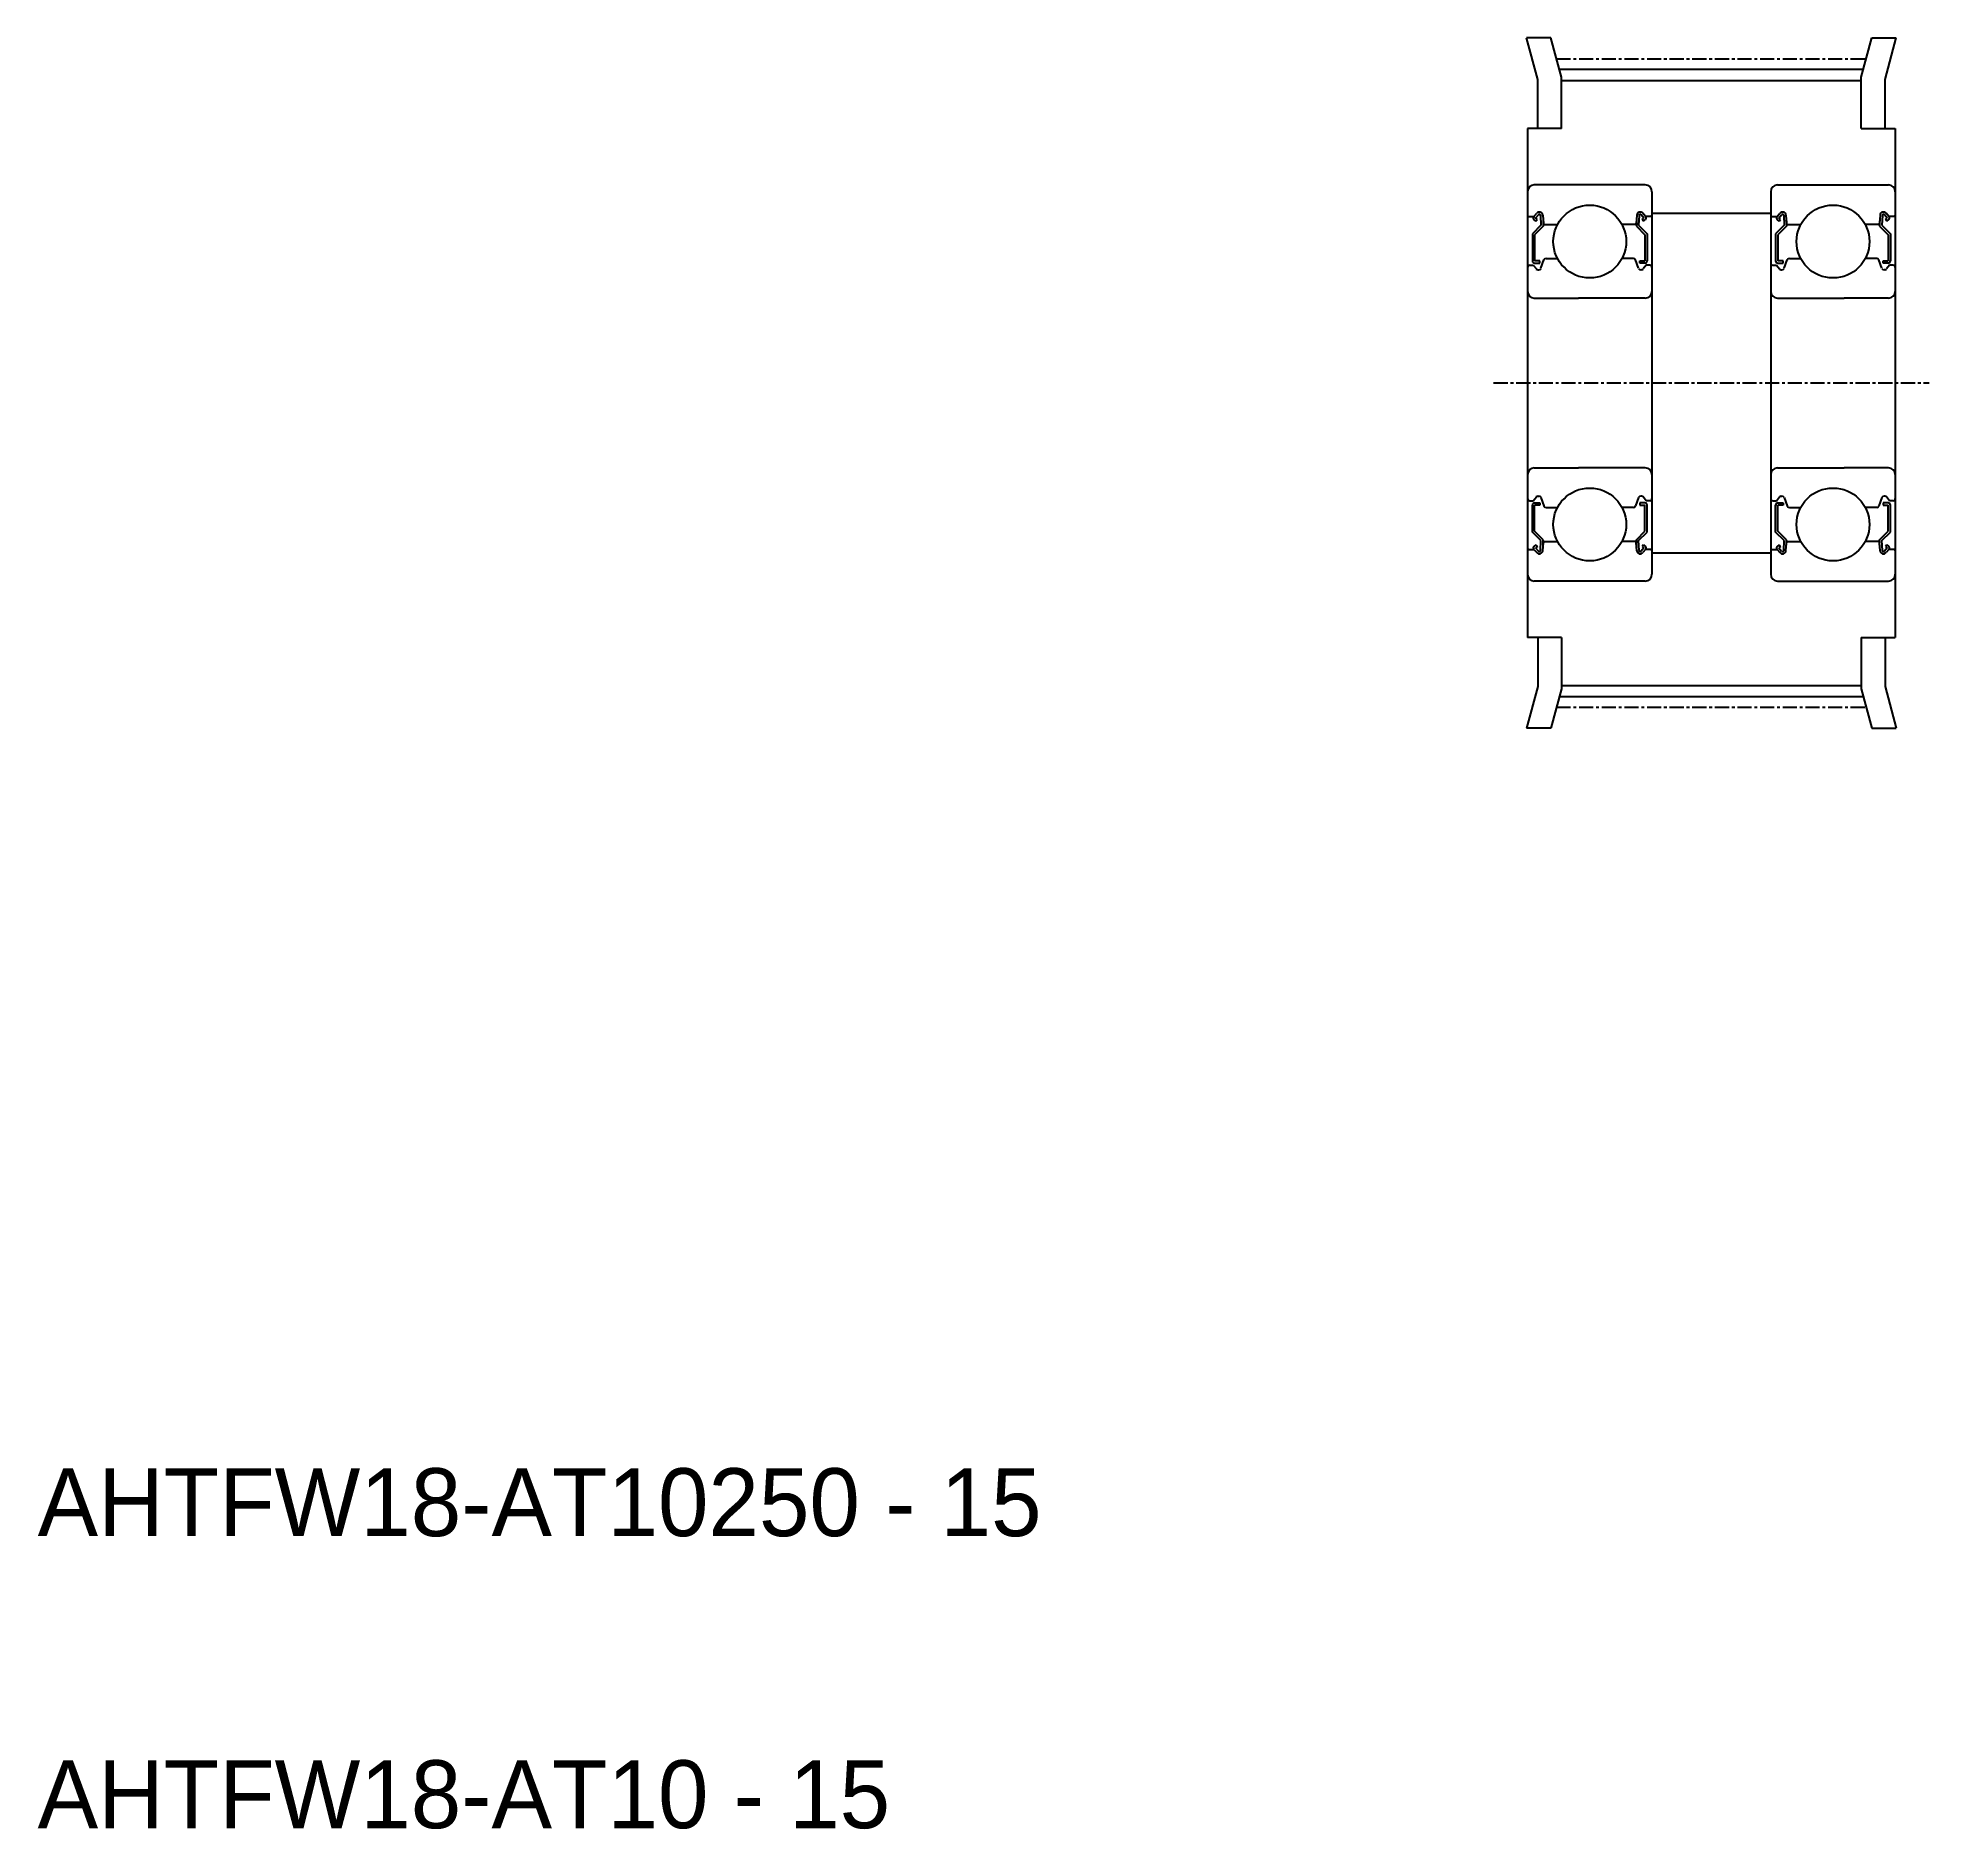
# Model space of a CAD drawing. Extents: x -286 to -119, y -76 to 82.
import ezdxf

# ---------------------------------------------------------------- set-up
doc = ezdxf.new("R2010")
doc.units = 0
doc.header["$MEASUREMENT"] = 0
doc.linetypes.add('CENTER', pattern=[2, 1.25, -0.25, 0.25, -0.25])
doc.layers.get('0').update_dxf_attribs({"linetype": 'CONTINUOUS'})
doc.layers.add('CENTER', color=1, linetype='CENTER')

msp = doc.modelspace()

# ---------------------------------------------------------------- linework, layer by layer
at = {"color": 7, "linetype": 'Continuous'}
for p, q in [((-153.4, 78.73), (-154.39, 82.41)), ((-152.23, 82.41), (-154.39, 82.41)), ((-151.3, 78.94), (-152.23, 82.41)), ((-124.8, 78.94), (-123.87, 82.41)), ((-123.87, 82.41), (-121.71, 82.41)), ((-122.7, 78.73), (-121.71, 82.41)), ((-153.4, 74.41), (-153.4, 78.73)), ((-151.3, 74.41), (-151.3, 78.94)), ((-124.8, 74.41), (-124.8, 78.94)), ((-122.7, 74.41), (-122.7, 78.73)), ((-154.3, 74.41), (-154.3, 29.41)), ((-121.8, 74.41), (-121.8, 29.41)), ((-153.4, 29.41), (-153.4, 25.1)), ((-151.3, 29.41), (-151.3, 24.89)), ((-124.8, 29.41), (-124.8, 24.89)), ((-122.7, 29.41), (-122.7, 25.1)), ((-153.4, 25.1), (-154.39, 21.41)), ((-122.7, 25.1), (-121.71, 21.41)), ((-151.3, 24.89), (-152.23, 21.41)), ((-124.8, 24.89), (-123.87, 21.41)), ((-152.23, 21.41), (-154.39, 21.41)), ((-123.87, 21.41), (-121.71, 21.41))]:
    msp.add_line(p, q, dxfattribs=at)
for p, q in [((-151.49, 79.64), (-124.61, 79.64)), ((-151.3, 78.64), (-124.8, 78.64)), ((-151.3, 74.41), (-154.3, 74.41)), ((-124.8, 74.41), (-121.8, 74.41)), ((-149.8, 69.41), (-153.7, 69.41)), ((-143.9, 69.41), (-149.8, 69.41)), ((-143.3, 68.81), (-143.3, 35.01)), ((-132.8, 68.81), (-132.8, 35.01)), ((-132.2, 69.41), (-126.3, 69.41)), ((-126.3, 69.41), (-122.4, 69.41)), ((-153.74, 66.61), (-153.49, 66.91)), ((-143.86, 66.61), (-144.11, 66.91)), ((-143.3, 66.91), (-132.8, 66.91)), ((-132.24, 66.61), (-131.99, 66.91)), ((-122.36, 66.61), (-122.61, 66.91)), ((-154.2, 66.61), (-153.74, 66.61)), ((-153.12, 65.85), (-153.87, 65.1)), ((-153.56, 66.2), (-153.72, 66.33)), ((-152.92, 65.76), (-153.67, 65.01)), ((-153.59, 66.48), (-153.34, 66.78)), ((-153.43, 66.36), (-153.59, 66.48)), ((-153.56, 66.2), (-153.43, 66.36)), ((-153.16, 66.72), (-153.12, 65.85)), ((-152.96, 66.74), (-152.9, 66.01)), ((-152.92, 66.23), (-152.92, 65.76)), ((-152.8, 65.91), (-151.65, 65.91)), ((-144.8, 65.91), (-145.95, 65.91)), ((-144.64, 66.74), (-144.7, 66.01)), ((-144.68, 66.23), (-144.68, 65.76)), ((-144.68, 65.76), (-143.93, 65.01)), ((-144.44, 66.72), (-144.48, 65.85)), ((-144.48, 65.85), (-143.73, 65.1)), ((-144.01, 66.48), (-144.26, 66.78)), ((-144.17, 66.36), (-144.01, 66.48)), ((-144.04, 66.2), (-144.17, 66.36)), ((-144.04, 66.2), (-143.89, 66.33)), ((-143.4, 66.61), (-143.86, 66.61)), ((-132.7, 66.61), (-132.24, 66.61)), ((-131.62, 65.85), (-132.37, 65.1)), ((-132.06, 66.2), (-132.22, 66.33)), ((-131.42, 65.76), (-132.17, 65.01)), ((-132.09, 66.48), (-131.84, 66.78)), ((-131.93, 66.36), (-132.09, 66.48)), ((-132.06, 66.2), (-131.93, 66.36)), ((-131.66, 66.72), (-131.62, 65.85)), ((-131.46, 66.74), (-131.4, 66.01)), ((-131.42, 66.23), (-131.42, 65.76)), ((-131.3, 65.91), (-130.15, 65.91)), ((-123.3, 65.91), (-124.45, 65.91)), ((-123.14, 66.74), (-123.2, 66.01)), ((-123.18, 66.23), (-123.18, 65.76)), ((-123.18, 65.76), (-122.43, 65.01)), ((-122.94, 66.72), (-122.98, 65.85)), ((-122.98, 65.85), (-122.23, 65.1)), ((-122.51, 66.48), (-122.76, 66.78)), ((-122.67, 66.36), (-122.51, 66.48)), ((-122.54, 66.2), (-122.67, 66.36)), ((-122.54, 66.2), (-122.39, 66.33)), ((-121.9, 66.61), (-122.36, 66.61)), ((-153.87, 65.1), (-153.87, 62.71)), ((-153.67, 65.01), (-153.67, 62.71)), ((-143.93, 65.01), (-143.93, 62.71)), ((-143.73, 65.1), (-143.73, 62.71)), ((-132.37, 65.1), (-132.37, 62.71)), ((-132.17, 65.01), (-132.17, 62.71)), ((-122.43, 65.01), (-122.43, 62.71)), ((-122.23, 65.1), (-122.23, 62.71)), ((-154.1, 62.31), (-153.8, 62.31)), ((-153.8, 62.31), (-153.52, 61.99)), ((-153.22, 62.71), (-153.67, 62.71)), ((-153.67, 62.51), (-153.22, 62.51)), ((-153.37, 61.91), (-153.31, 61.91)), ((-153.22, 62.51), (-153.22, 62.71)), ((-153.12, 62.05), (-152.85, 62.78)), ((-152.66, 62.91), (-151.65, 62.91)), ((-144.94, 62.91), (-145.95, 62.91)), ((-144.48, 62.05), (-144.75, 62.78)), ((-144.38, 62.51), (-144.38, 62.71)), ((-144.38, 62.71), (-143.93, 62.71)), ((-143.93, 62.51), (-144.38, 62.51)), ((-144.23, 61.91), (-144.29, 61.91)), ((-143.8, 62.31), (-144.08, 61.99)), ((-143.5, 62.31), (-143.8, 62.31)), ((-132.6, 62.31), (-132.3, 62.31)), ((-132.3, 62.31), (-132.02, 61.99)), ((-131.72, 62.71), (-132.17, 62.71)), ((-132.17, 62.51), (-131.72, 62.51)), ((-131.87, 61.91), (-131.81, 61.91)), ((-131.72, 62.51), (-131.72, 62.71)), ((-131.62, 62.05), (-131.35, 62.78)), ((-131.16, 62.91), (-130.15, 62.91)), ((-123.44, 62.91), (-124.45, 62.91)), ((-122.98, 62.05), (-123.25, 62.78)), ((-122.88, 62.71), (-122.43, 62.71)), ((-122.88, 62.51), (-122.88, 62.71)), ((-122.43, 62.51), (-122.88, 62.51)), ((-122.73, 61.91), (-122.79, 61.91)), ((-122.3, 62.31), (-122.58, 61.99)), ((-122, 62.31), (-122.3, 62.31)), ((-153.7, 59.41), (-149.8, 59.41)), ((-143.9, 59.41), (-149.8, 59.41)), ((-132.2, 59.41), (-126.3, 59.41)), ((-122.4, 59.41), (-126.3, 59.41)), ((-153.7, 44.41), (-149.8, 44.41)), ((-143.9, 44.41), (-149.8, 44.41)), ((-132.2, 44.41), (-126.3, 44.41)), ((-122.4, 44.41), (-126.3, 44.41)), ((-153.8, 41.51), (-153.52, 41.84)), ((-153.37, 41.91), (-153.31, 41.91)), ((-144.23, 41.91), (-144.29, 41.91)), ((-143.8, 41.51), (-144.08, 41.84)), ((-132.3, 41.51), (-132.02, 41.84)), ((-131.87, 41.91), (-131.81, 41.91)), ((-122.73, 41.91), (-122.79, 41.91)), ((-122.3, 41.51), (-122.58, 41.84)), ((-154.1, 41.51), (-153.8, 41.51)), ((-153.87, 38.73), (-153.87, 41.11)), ((-153.67, 41.31), (-153.22, 41.31)), ((-153.67, 38.81), (-153.67, 41.11)), ((-153.22, 41.11), (-153.67, 41.11)), ((-153.22, 41.31), (-153.22, 41.11)), ((-153.12, 41.78), (-152.85, 41.05)), ((-152.66, 40.91), (-151.65, 40.91)), ((-144.94, 40.91), (-145.95, 40.91)), ((-144.48, 41.78), (-144.75, 41.05)), ((-143.93, 41.31), (-144.38, 41.31)), ((-144.38, 41.31), (-144.38, 41.11)), ((-144.38, 41.11), (-143.93, 41.11)), ((-143.93, 38.81), (-143.93, 41.11)), ((-143.5, 41.51), (-143.8, 41.51)), ((-143.73, 38.73), (-143.73, 41.11)), ((-132.6, 41.51), (-132.3, 41.51)), ((-132.37, 38.73), (-132.37, 41.11)), ((-132.17, 41.31), (-131.72, 41.31)), ((-132.17, 38.81), (-132.17, 41.11)), ((-131.72, 41.11), (-132.17, 41.11)), ((-131.72, 41.31), (-131.72, 41.11)), ((-131.62, 41.78), (-131.35, 41.05)), ((-131.16, 40.91), (-130.15, 40.91)), ((-123.44, 40.91), (-124.45, 40.91)), ((-122.98, 41.78), (-123.25, 41.05)), ((-122.43, 41.31), (-122.88, 41.31)), ((-122.88, 41.31), (-122.88, 41.11)), ((-122.88, 41.11), (-122.43, 41.11)), ((-122.43, 38.81), (-122.43, 41.11)), ((-122, 41.51), (-122.3, 41.51)), ((-122.23, 38.73), (-122.23, 41.11)), ((-153.12, 37.98), (-153.87, 38.73)), ((-152.92, 38.06), (-153.67, 38.81)), ((-144.68, 38.06), (-143.93, 38.81)), ((-144.48, 37.98), (-143.73, 38.73)), ((-131.62, 37.98), (-132.37, 38.73)), ((-131.42, 38.06), (-132.17, 38.81)), ((-123.18, 38.06), (-122.43, 38.81)), ((-122.98, 37.98), (-122.23, 38.73)), ((-154.2, 37.21), (-153.74, 37.21)), ((-153.74, 37.21), (-153.49, 36.92)), ((-153.56, 37.62), (-153.72, 37.5)), ((-153.43, 37.47), (-153.59, 37.34)), ((-153.59, 37.34), (-153.34, 37.04)), ((-153.56, 37.62), (-153.43, 37.47)), ((-153.16, 37.1), (-153.12, 37.98)), ((-152.96, 37.08), (-152.9, 37.82)), ((-152.92, 37.59), (-152.92, 38.06)), ((-152.8, 37.91), (-151.65, 37.91)), ((-144.8, 37.91), (-145.95, 37.91)), ((-144.64, 37.08), (-144.7, 37.82)), ((-144.68, 37.59), (-144.68, 38.06)), ((-144.44, 37.1), (-144.48, 37.98)), ((-144.01, 37.34), (-144.26, 37.04)), ((-144.04, 37.62), (-144.17, 37.47)), ((-144.17, 37.47), (-144.01, 37.34)), ((-143.86, 37.21), (-144.11, 36.92)), ((-144.04, 37.62), (-143.89, 37.5)), ((-143.4, 37.21), (-143.86, 37.21)), ((-143.3, 36.91), (-132.8, 36.91)), ((-132.7, 37.21), (-132.24, 37.21)), ((-132.24, 37.21), (-131.99, 36.92)), ((-132.06, 37.62), (-132.22, 37.5)), ((-131.93, 37.47), (-132.09, 37.34)), ((-132.09, 37.34), (-131.84, 37.04)), ((-132.06, 37.62), (-131.93, 37.47)), ((-131.66, 37.1), (-131.62, 37.98)), ((-131.46, 37.08), (-131.4, 37.82)), ((-131.42, 37.59), (-131.42, 38.06)), ((-131.3, 37.91), (-130.15, 37.91)), ((-123.3, 37.91), (-124.45, 37.91)), ((-123.14, 37.08), (-123.2, 37.82)), ((-123.18, 37.59), (-123.18, 38.06)), ((-122.94, 37.1), (-122.98, 37.98)), ((-122.51, 37.34), (-122.76, 37.04)), ((-122.54, 37.62), (-122.67, 37.47)), ((-122.67, 37.47), (-122.51, 37.34)), ((-122.36, 37.21), (-122.61, 36.92)), ((-122.54, 37.62), (-122.39, 37.5)), ((-121.9, 37.21), (-122.36, 37.21)), ((-149.8, 34.41), (-153.7, 34.41)), ((-143.9, 34.41), (-149.8, 34.41)), ((-132.2, 34.41), (-126.3, 34.41)), ((-126.3, 34.41), (-122.4, 34.41)), ((-151.3, 29.41), (-154.3, 29.41)), ((-124.8, 29.41), (-121.8, 29.41)), ((-151.3, 25.18), (-124.8, 25.18)), ((-151.49, 24.19), (-124.61, 24.19))]:
    msp.add_line(p, q)
for centre in [(-148.8, 64.41), (-127.3, 64.41), (-148.8, 39.41), (-127.3, 39.41)]:
    msp.add_circle(centre, 3.22, dxfattribs=at)
for centre, radius, start, end in [((-153.7, 68.81), 0.6, 90, 180), ((-143.9, 68.81), 0.6, 360, 90), ((-132.2, 68.81), 0.6, 90, 180), ((-122.4, 68.81), 0.6, 0, 90), ((-153.26, 66.72), 0.3, 4.9968, 140.0002), ((-144.34, 66.72), 0.3, 39.9998, 175.0032), ((-131.76, 66.72), 0.3, 4.9968, 140.0002), ((-122.84, 66.72), 0.3, 39.9998, 175.0032), ((-154.2, 66.71), 0.1, 180, 270), ((-153.59, 66.49), 0.2, 140.0002, 230.0848), ((-153.26, 66.72), 0.1, 2.8198, 140.0033), ((-152.8, 66.01), 0.1, 184.9968, 269.9995), ((-144.8, 66.01), 0.1, 270.0005, 355.0032), ((-144.34, 66.72), 0.1, 39.9967, 177.1802), ((-144.01, 66.49), 0.2, 309.9152, 39.9998), ((-143.4, 66.71), 0.1, 270, 360), ((-132.7, 66.71), 0.1, 180, 270), ((-132.09, 66.49), 0.2, 140.0002, 230.0848), ((-131.76, 66.72), 0.1, 2.8198, 140.0033), ((-131.3, 66.01), 0.1, 184.9968, 269.9995), ((-123.3, 66.01), 0.1, 270.0005, 355.0032), ((-122.84, 66.72), 0.1, 39.9967, 177.1802), ((-122.51, 66.49), 0.2, 309.9152, 39.9998), ((-121.9, 66.71), 0.1, 270, 0), ((-154.1, 62.11), 0.2, 90, 180), ((-153.67, 62.71), 0.2, 180, 270), ((-153.37, 62.11), 0.2, 219.9962, 270), ((-153.31, 62.11), 0.2, 270, 339.9919), ((-152.66, 62.71), 0.2, 90, 159.9919), ((-144.94, 62.71), 0.2, 20.0081, 90), ((-144.29, 62.11), 0.2, 200.0081, 270), ((-144.23, 62.11), 0.2, 270, 320.0038), ((-143.93, 62.71), 0.2, 270, 360), ((-143.5, 62.11), 0.2, 360, 90), ((-132.6, 62.11), 0.2, 90, 180), ((-132.17, 62.71), 0.2, 180, 270), ((-131.87, 62.11), 0.2, 219.9962, 270), ((-131.81, 62.11), 0.2, 270, 339.9919), ((-131.16, 62.71), 0.2, 90, 159.9919), ((-123.44, 62.71), 0.2, 20.0081, 90), ((-122.79, 62.11), 0.2, 200.0081, 270), ((-122.73, 62.11), 0.2, 270, 320.0038), ((-122.43, 62.71), 0.2, 270, 0), ((-122, 62.11), 0.2, 0, 90), ((-153.7, 60.01), 0.6, 180, 270), ((-143.9, 60.01), 0.6, 270, 360), ((-132.2, 60.01), 0.6, 180, 270), ((-122.4, 60.01), 0.6, 270, 0), ((-153.7, 43.81), 0.6, 90, 180), ((-143.9, 43.81), 0.6, 0, 90), ((-132.2, 43.81), 0.6, 90, 180), ((-122.4, 43.81), 0.6, 360, 90), ((-153.37, 41.71), 0.2, 90, 140.0038), ((-153.31, 41.71), 0.2, 20.0081, 90), ((-144.29, 41.71), 0.2, 90, 159.9919), ((-144.23, 41.71), 0.2, 39.9962, 90), ((-131.87, 41.71), 0.2, 90, 140.0038), ((-131.81, 41.71), 0.2, 20.0081, 90), ((-122.79, 41.71), 0.2, 90, 159.9919), ((-122.73, 41.71), 0.2, 39.9962, 90), ((-154.1, 41.71), 0.2, 180, 270), ((-153.67, 41.11), 0.2, 90, 180), ((-152.66, 41.11), 0.2, 200.0081, 270), ((-144.94, 41.11), 0.2, 270, 339.9919), ((-143.93, 41.11), 0.2, 0, 90), ((-143.5, 41.71), 0.2, 270, 0), ((-132.6, 41.71), 0.2, 180, 270), ((-132.17, 41.11), 0.2, 90, 180), ((-131.16, 41.11), 0.2, 200.0081, 270), ((-123.44, 41.11), 0.2, 270, 339.9919), ((-122.43, 41.11), 0.2, 0, 90), ((-122, 41.71), 0.2, 270, 0), ((-154.2, 37.11), 0.1, 90, 180), ((-153.59, 37.34), 0.2, 129.9152, 219.9998), ((-153.26, 37.11), 0.3, 219.9998, 355.0032), ((-153.26, 37.11), 0.1, 219.9967, 357.1802), ((-152.8, 37.81), 0.1, 90.0005, 175.0032), ((-144.8, 37.81), 0.1, 4.9968, 89.9995), ((-144.34, 37.11), 0.3, 184.9968, 320.0002), ((-144.34, 37.11), 0.1, 182.8198, 320.0033), ((-144.01, 37.34), 0.2, 320.0002, 50.0848), ((-143.4, 37.11), 0.1, 0, 90), ((-132.7, 37.11), 0.1, 90, 180), ((-132.09, 37.34), 0.2, 129.9152, 219.9998), ((-131.76, 37.11), 0.3, 219.9998, 355.0032), ((-131.76, 37.11), 0.1, 219.9967, 357.1802), ((-131.3, 37.81), 0.1, 90.0005, 175.0032), ((-123.3, 37.81), 0.1, 4.9968, 89.9995), ((-122.84, 37.11), 0.3, 184.9968, 320.0002), ((-122.84, 37.11), 0.1, 182.8198, 320.0033), ((-122.51, 37.34), 0.2, 320.0002, 50.0848), ((-121.9, 37.11), 0.1, 0, 90), ((-153.7, 35.01), 0.6, 180, 270), ((-143.9, 35.01), 0.6, 270, 0), ((-132.2, 35.01), 0.6, 180, 270), ((-122.4, 35.01), 0.6, 270, 360)]:
    msp.add_arc(centre, radius, start, end)
at = {"layer": 'CENTER', "color": 1, "linetype": 'CENTER'}
for p, q in [((-151.74, 80.56), (-124.37, 80.56)), ((-157.3, 51.91), (-118.8, 51.91)), ((-151.74, 23.26), (-124.37, 23.26))]:
    msp.add_line(p, q, dxfattribs=at)

# ---------------------------------------------------------------- texts
at = {"color": 7, "linetype": 'Continuous'}
for s, p in [('AHTFW18-AT10250 - 15', (-285.99, -50)), ('AHTFW18-AT10 - 15', (-285.99, -75.81))]:
    msp.add_text(s, height=6, dxfattribs=at).set_placement(p)

doc.saveas('drawing.dxf')
